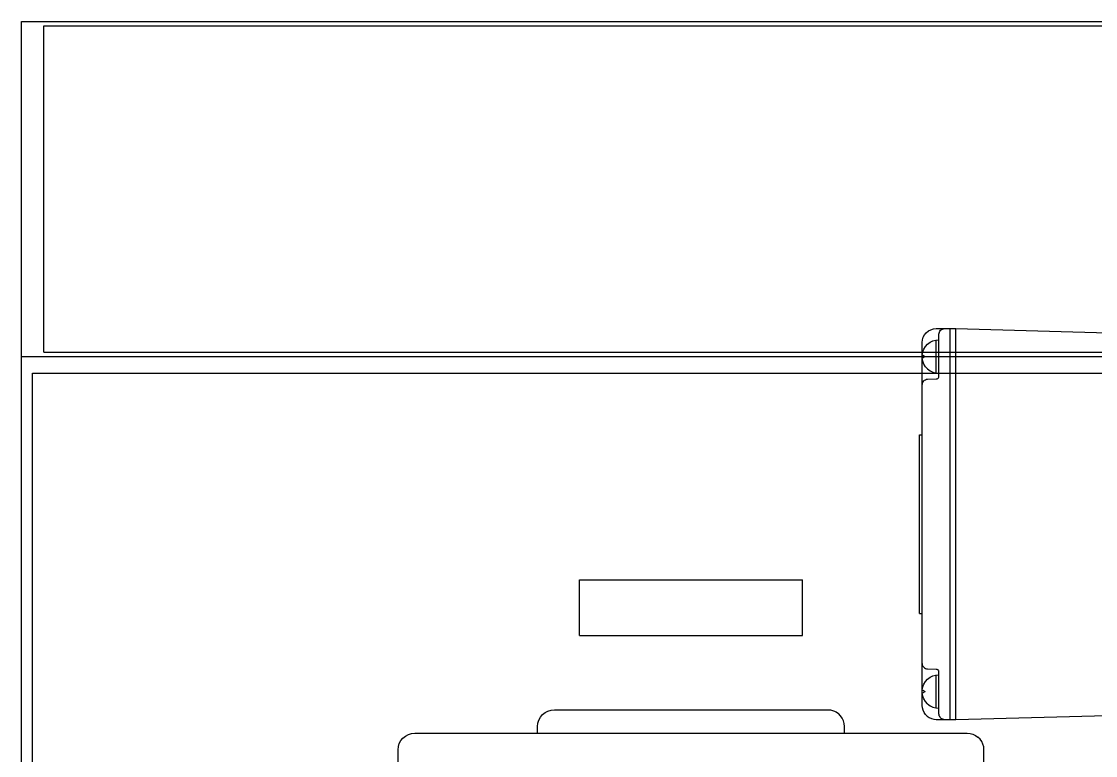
# Model space of a CAD drawing. Extents: x 151310 to 250336, y -70311 to -4848.
# Drawn here: x 224540.2 to 224688, y -24149.6 to -24048.6 of the extents above; entities that cross this region are included whole.
import ezdxf

# ---------------------------------------------------------------- set-up
doc = ezdxf.new("R2010")
doc.units = 0
doc.header["$LTSCALE"] = 300
doc.header["$MEASUREMENT"] = 0
doc.layers.add('1', color=7, linetype='CONTINUOUS')

msp = doc.modelspace()

# ---------------------------------------------------------------- linework, layer by layer
at = {"layer": '1'}
for p, q in [((224540.2, -24094.68), (224540.2, -24048.61)), ((224540.2, -24048.61), (224605.45, -24048.61)), ((224543.28, -24094.08), (224543.28, -24049.2)), ((224543.28, -24049.2), (224997.8, -24049.2)), ((224605.45, -24048.61), (224606.08, -24048.61)), ((224606.08, -24048.61), (224607.95, -24048.61)), ((224607.95, -24048.61), (224609.31, -24048.61)), ((224609.31, -24048.61), (224609.9, -24048.61)), ((224609.9, -24048.61), (224611.67, -24048.61)), ((224611.67, -24048.61), (224614.55, -24048.61)), ((224614.55, -24048.61), (224618.46, -24048.61)), ((224618.46, -24048.61), (224623.29, -24048.61)), ((224623.29, -24048.61), (224628.88, -24048.61)), ((224628.88, -24048.61), (224635.06, -24048.61)), ((224635.06, -24048.61), (224641.65, -24048.61)), ((224641.65, -24048.61), (224648.44, -24048.61)), ((224648.44, -24048.61), (224664.18, -24048.61)), ((224664.18, -24048.61), (224664.21, -24048.61)), ((224664.21, -24048.61), (224664.3, -24048.61)), ((224664.3, -24048.61), (224664.44, -24048.61)), ((224664.44, -24048.61), (224664.63, -24048.61)), ((224664.63, -24048.61), (224664.87, -24048.61)), ((224664.87, -24048.61), (224665.14, -24048.61)), ((224665.14, -24048.61), (224665.45, -24048.61)), ((224665.45, -24048.61), (224665.77, -24048.61)), ((224665.77, -24048.61), (224666.1, -24048.61)), ((224666.1, -24048.61), (224668.02, -24048.61)), ((224668.02, -24048.61), (224668.79, -24048.61)), ((224668.79, -24048.61), (224669.94, -24048.61)), ((224669.94, -24048.61), (224692.21, -24048.61)), ((224540.2, -24708.89), (224540.2, -24094.68)), ((224540.2, -24094.68), (225000.87, -24094.68)), ((224543.28, -24094.08), (224997.8, -24094.08)), ((224541.74, -24706.59), (224541.74, -24096.98)), ((224541.74, -24096.98), (224999.33, -24096.98)), ((224616.98, -24133.06), (224616.98, -24125.39)), ((224616.98, -24125.39), (224647.69, -24125.39)), ((224647.69, -24133.06), (224647.69, -24125.39)), ((224616.98, -24133.06), (224647.69, -24133.06)), ((224611.61, -24144.3), (224611.9, -24143.95)), ((224611.9, -24143.95), (224612.25, -24143.66)), ((224612.25, -24143.66), (224612.65, -24143.45)), ((224612.65, -24143.45), (224613.08, -24143.32)), ((224613.08, -24143.32), (224613.53, -24143.27)), ((224613.53, -24143.27), (224651.15, -24143.27)), ((224651.15, -24143.27), (224651.55, -24143.31)), ((224651.55, -24143.31), (224651.94, -24143.41)), ((224651.94, -24143.41), (224652.3, -24143.58)), ((224652.3, -24143.58), (224652.63, -24143.81)), ((224652.91, -24144.1), (224652.63, -24143.81)), ((224611.22, -24145.58), (224611.27, -24145.13)), ((224611.27, -24145.13), (224611.4, -24144.7)), ((224611.4, -24144.7), (224611.61, -24144.3)), ((224653.14, -24144.42), (224652.91, -24144.1)), ((224653.31, -24144.79), (224653.14, -24144.42)), ((224653.42, -24145.18), (224653.31, -24144.79)), ((224653.45, -24145.58), (224653.42, -24145.18)), ((224592.7, -24147.18), (224593.05, -24146.89)), ((224593.05, -24146.89), (224593.45, -24146.68)), ((224593.45, -24146.68), (224593.88, -24146.55)), ((224593.88, -24146.55), (224594.33, -24146.5)), ((224594.33, -24146.5), (224611.22, -24146.5)), ((224611.22, -24146.5), (224611.22, -24145.58)), ((224611.22, -24146.5), (224653.45, -24146.5)), ((224653.45, -24146.5), (224653.45, -24145.58)), ((224653.45, -24146.5), (224670.34, -24146.5)), ((224670.34, -24146.5), (224670.74, -24146.54)), ((224670.74, -24146.54), (224671.13, -24146.64)), ((224671.13, -24146.64), (224671.49, -24146.81)), ((224671.49, -24146.81), (224671.82, -24147.04)), ((224592.03, -24148.8), (224592.07, -24148.35)), ((224592.07, -24148.35), (224592.2, -24147.92)), ((224592.2, -24147.92), (224592.42, -24147.52)), ((224592.42, -24147.52), (224592.7, -24147.18)), ((224672.11, -24147.32), (224671.82, -24147.04)), ((224672.34, -24147.65), (224672.11, -24147.32)), ((224672.51, -24148.02), (224672.34, -24147.65)), ((224672.61, -24148.4), (224672.51, -24148.02)), ((224592.03, -24224.81), (224592.03, -24148.8)), ((224672.65, -24148.8), (224672.61, -24148.4)), ((224672.65, -24224.81), (224672.65, -24148.8))]:
    msp.add_line(p, q, dxfattribs=at)
at = {"layer": '1', "ltscale": 0.5}
for p, q in [((224664.19, -24092.41), (224664.3, -24092.05)), ((224664.3, -24092.05), (224664.48, -24091.71)), ((224664.48, -24091.71), (224664.71, -24091.42)), ((224664.71, -24091.42), (224665.01, -24091.18)), ((224665.01, -24091.18), (224665.34, -24091.01)), ((224665.34, -24091.01), (224665.7, -24090.9)), ((224665.7, -24090.9), (224666.07, -24090.86)), ((224666.07, -24090.86), (224667.99, -24090.86)), ((224666.46, -24091.63), (224666.47, -24091.48)), ((224666.46, -24097.4), (224666.46, -24091.63)), ((224666.47, -24091.48), (224666.51, -24091.33)), ((224666.51, -24091.33), (224666.59, -24091.2)), ((224666.59, -24091.2), (224666.68, -24091.09)), ((224666.68, -24091.09), (224666.8, -24090.99)), ((224666.8, -24090.99), (224666.93, -24090.92)), ((224666.93, -24090.92), (224667.07, -24090.88)), ((224667.07, -24090.88), (224667.22, -24090.86)), ((224667.99, -24144.6), (224667.99, -24090.86)), ((224667.99, -24090.86), (224668.76, -24090.86)), ((224668.76, -24144.6), (224668.76, -24090.86)), ((224668.76, -24090.86), (224697.4, -24091.62)), ((224664.15, -24092.78), (224664.19, -24092.41)), ((224664.15, -24142.68), (224664.15, -24092.78)), ((224664.24, -24094.07), (224664.39, -24093.67)), ((224664.39, -24093.67), (224664.62, -24093.31)), ((224664.62, -24093.31), (224664.9, -24093)), ((224664.9, -24093), (224665.24, -24092.74)), ((224665.24, -24092.74), (224665.62, -24092.55)), ((224665.62, -24092.55), (224666.03, -24092.44)), ((224666.03, -24092.44), (224666.46, -24092.4)), ((224666.07, -24096.97), (224666.07, -24092.43)), ((224664.16, -24094.49), (224664.24, -24094.07)), ((224664.16, -24094.48), (224664.54, -24094.7)), ((224664.16, -24094.91), (224664.16, -24094.49)), ((224664.16, -24094.92), (224664.54, -24094.7)), ((224664.24, -24095.33), (224664.16, -24094.91)), ((224664.39, -24095.73), (224664.24, -24095.33)), ((224664.62, -24096.09), (224664.39, -24095.73)), ((224664.9, -24096.4), (224664.62, -24096.09)), ((224664.9, -24096.4), (224665.24, -24096.66)), ((224665.24, -24096.66), (224665.62, -24096.85)), ((224664.28, -24098.16), (224664.37, -24098.04)), ((224664.37, -24098.04), (224664.48, -24097.95)), ((224664.48, -24097.95), (224664.61, -24097.88)), ((224664.61, -24097.88), (224664.75, -24097.83)), ((224664.75, -24097.83), (224664.9, -24097.81)), ((224664.9, -24097.81), (224666.08, -24097.78)), ((224665.62, -24096.85), (224666.03, -24096.96)), ((224666.03, -24096.96), (224666.46, -24097)), ((224666.08, -24097.78), (224666.16, -24097.77)), ((224666.16, -24097.77), (224666.23, -24097.75)), ((224666.23, -24097.75), (224666.29, -24097.71)), ((224666.29, -24097.71), (224666.35, -24097.66)), ((224666.35, -24097.66), (224666.39, -24097.61)), ((224666.39, -24097.61), (224666.43, -24097.54)), ((224666.43, -24097.54), (224666.45, -24097.47)), ((224666.45, -24097.47), (224666.46, -24097.4)), ((224664.15, -24098.58), (224664.17, -24098.43)), ((224664.17, -24098.43), (224664.21, -24098.29)), ((224664.21, -24098.29), (224664.28, -24098.16)), ((224663.77, -24130.02), (224663.77, -24105.45)), ((224663.77, -24105.45), (224664.15, -24105.45)), ((224663.77, -24130.02), (224664.15, -24130.02)), ((224664.17, -24137.03), (224664.15, -24136.89)), ((224664.21, -24137.18), (224664.17, -24137.03)), ((224664.28, -24137.31), (224664.21, -24137.18)), ((224664.37, -24137.42), (224664.28, -24137.31)), ((224664.37, -24137.42), (224664.48, -24137.52)), ((224664.48, -24137.52), (224664.61, -24137.59)), ((224664.61, -24137.59), (224664.75, -24137.64)), ((224664.75, -24137.64), (224664.9, -24137.65)), ((224664.9, -24137.65), (224666.08, -24137.68)), ((224666.08, -24137.68), (224666.16, -24137.69)), ((224666.16, -24137.69), (224666.23, -24137.72)), ((224666.23, -24137.72), (224666.29, -24137.75)), ((224666.29, -24137.75), (224666.35, -24137.8)), ((224666.39, -24137.86), (224666.35, -24137.8)), ((224666.43, -24137.92), (224666.39, -24137.86)), ((224666.45, -24137.99), (224666.43, -24137.92)), ((224666.46, -24138.07), (224666.45, -24137.99)), ((224664.39, -24139.74), (224664.62, -24139.38)), ((224664.62, -24139.38), (224664.9, -24139.06)), ((224664.9, -24139.06), (224665.24, -24138.81)), ((224665.24, -24138.81), (224665.62, -24138.62)), ((224665.62, -24138.62), (224666.03, -24138.5)), ((224666.03, -24138.5), (224666.46, -24138.46)), ((224666.07, -24143.04), (224666.07, -24138.49)), ((224666.46, -24143.84), (224666.46, -24138.07)), ((224664.16, -24140.55), (224664.24, -24140.14)), ((224664.16, -24140.98), (224664.16, -24140.55)), ((224664.16, -24140.55), (224664.54, -24140.77)), ((224664.16, -24140.98), (224664.54, -24140.77)), ((224664.24, -24141.4), (224664.16, -24140.98)), ((224664.24, -24140.14), (224664.39, -24139.74)), ((224664.39, -24141.79), (224664.24, -24141.4)), ((224664.62, -24142.15), (224664.39, -24141.79)), ((224664.9, -24142.47), (224664.62, -24142.15)), ((224664.9, -24142.47), (224665.24, -24142.72)), ((224664.18, -24143.02), (224664.15, -24142.68)), ((224664.27, -24143.34), (224664.18, -24143.02)), ((224664.41, -24143.64), (224664.27, -24143.34)), ((224664.6, -24143.92), (224664.41, -24143.64)), ((224664.84, -24144.16), (224664.6, -24143.92)), ((224665.24, -24142.72), (224665.62, -24142.91)), ((224665.62, -24142.91), (224666.03, -24143.03)), ((224666.03, -24143.03), (224666.46, -24143.07)), ((224666.47, -24143.97), (224666.46, -24143.84)), ((224668.76, -24144.6), (224696.03, -24143.88)), ((224664.84, -24144.16), (224665.11, -24144.35)), ((224665.11, -24144.35), (224665.42, -24144.49)), ((224665.42, -24144.49), (224665.74, -24144.58)), ((224665.74, -24144.58), (224666.07, -24144.6)), ((224666.07, -24144.6), (224667.99, -24144.6)), ((224666.5, -24144.1), (224666.47, -24143.97)), ((224666.56, -24144.22), (224666.5, -24144.1)), ((224666.64, -24144.33), (224666.56, -24144.22)), ((224666.73, -24144.42), (224666.64, -24144.33)), ((224666.73, -24144.42), (224666.84, -24144.5)), ((224666.84, -24144.5), (224666.96, -24144.56)), ((224666.96, -24144.56), (224667.09, -24144.59)), ((224667.09, -24144.59), (224667.22, -24144.6)), ((224667.99, -24144.6), (224668.76, -24144.6))]:
    msp.add_line(p, q, dxfattribs=at)

doc.saveas('drawing.dxf')
